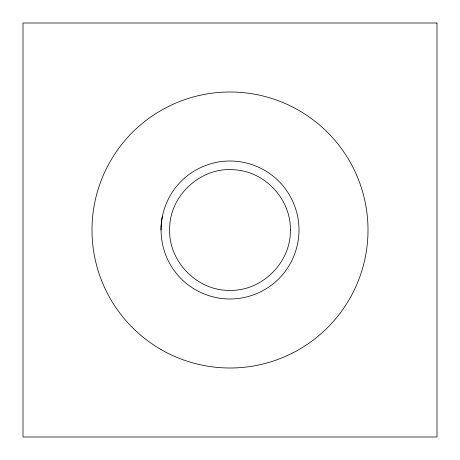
<?xml version="1.0" encoding="UTF-8"?>
<svg xmlns="http://www.w3.org/2000/svg" width="460" height="460" viewBox="0 0 460 460"><rect width="100%" height="100%" fill="white"/><g stroke="black" fill="none" stroke-linecap="round" stroke-linejoin="round"><path stroke-width="0.69" d="M161 230C161.023 216.43 165.146 202.969 172.626 191.665A69 69 0 0 1 191.665 172.626C199.209 167.664 207.696 164.151 216.539 162.328A69 69 0 0 1 243.461 162.328C252.304 164.151 260.791 167.664 268.335 172.626A69 69 0 0 1 287.373 191.665C292.336 199.209 295.849 207.696 297.672 216.539A69 69 0 0 1 297.672 243.461C295.849 252.304 292.336 260.791 287.373 268.335A69 69 0 0 1 268.335 287.373C260.791 292.336 252.304 295.849 243.461 297.672A69 69 0 0 1 216.539 297.672C207.696 295.849 199.209 292.336 191.665 287.373A69 69 0 0 1 172.626 268.335C162.518 253.282 158.884 234.341 162.328 216.539M290.363 230C291.117 262.246 262.246 291.111 230 290.363C197.857 291.117 169.033 262.327 169.648 230.213C168.693 195.575 201.566 165.727 235.917 169.924C265.92 172.304 290.961 199.887 290.363 230M437 23L23 23L23 437L437 437L437 23M161 349.514A138 138 0 0 0 368 230A138 138 0 0 0 161 110.486A138 138 0 0 0 161 349.514"/></g></svg>
